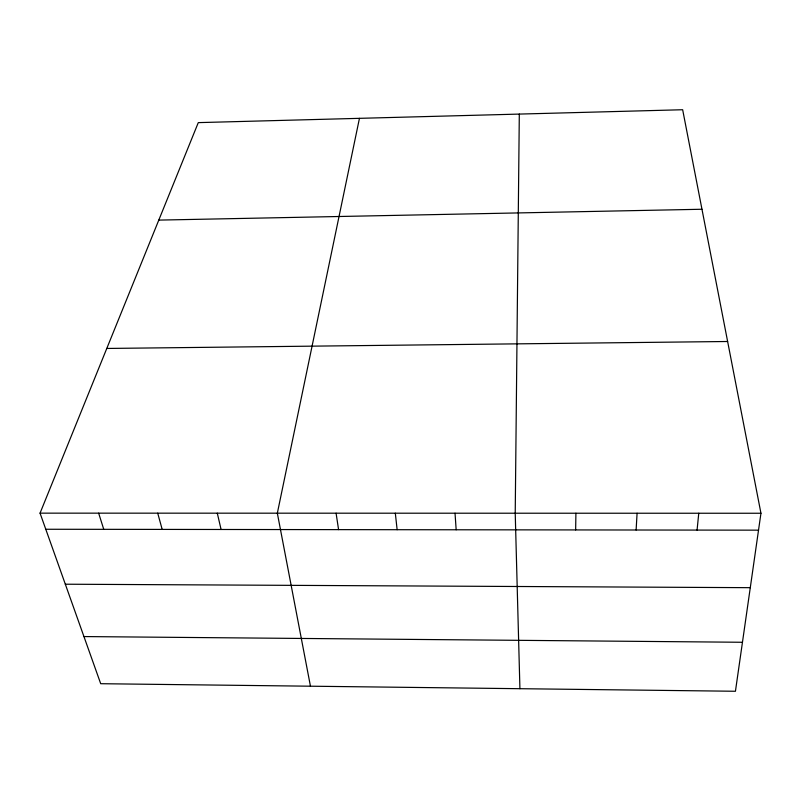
<?xml version="1.0" encoding="UTF-8"?>
<svg xmlns="http://www.w3.org/2000/svg" width="801" height="801" viewBox="0 0 801 801"><rect width="100%" height="100%" fill="white"/><g stroke="black" fill="none" stroke-linecap="round" stroke-linejoin="round"><path stroke-width="1.2" d="M519.308 114.082L515.223 513.221L519.919 688.7M575.649 529.932L575.909 513.231M636.114 530.012L637.085 513.241M697.07 530.092L698.762 513.251M760.95 513.251L735.438 691.263L100.706 683.704L40.05 513.151L198.288 122.623L682.662 109.737L760.95 513.251L40.05 513.151M359.449 118.338L277.336 513.181L310.458 686.197M158.788 220.105L701.976 209.251M106.783 348.455L727.628 341.496M45.777 529.261L758.527 530.162M65.322 584.209L750.287 587.674M83.945 636.565L742.457 642.272M98.653 513.161L103.75 529.341M157.727 513.161L162.182 529.411M217.291 513.171L221.086 529.481M336.09 513.191L338.573 529.631M395.324 513.201L397.136 529.711M455.028 513.211L456.17 529.781"/></g></svg>
